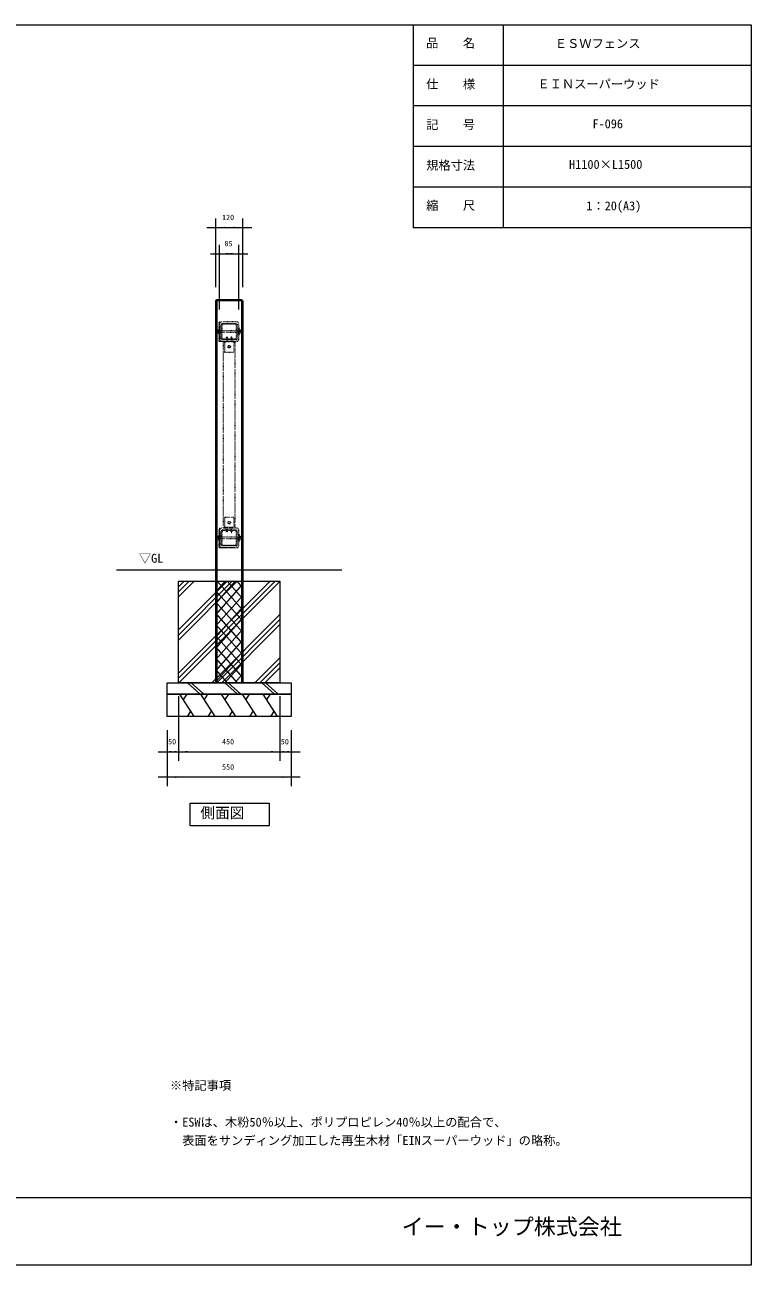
# Model space of a CAD drawing. Units: millimetres, scale not verified. Extents: x -3900 to 3900, y -2750 to 2750.
# Drawn here: x 677 to 3900, y -2750 to 2750 of the extents above; entities that cross this region are included whole.
import ezdxf
from ezdxf.enums import TextEntityAlignment as Align

# ---------------------------------------------------------------- set-up
doc = ezdxf.new("R2010")
doc.units = ezdxf.units.MM
doc.header["$LTSCALE"] = 20
doc.linetypes.add('USER5', pattern=[0.208282, 0.069427, -0.138855])
doc.layers.add('0-1_IMPORTED', color=30, linetype='Continuous', lineweight=18)
doc.styles.add('ＭＳ ゴシック', font='')
doc.styles.get('ＭＳ ゴシック').set_extended_font_data('MS Gothic')

msp = doc.modelspace()

# ---------------------------------------------------------------- linework, layer by layer
at = {"layer": '0-1_IMPORTED'}
for p, q in [((2400, 2750), (2400, 1850)), ((2800, 2750), (2800, 1850)), ((3900, 2570), (2400, 2570)), ((3900, 2390), (2400, 2390)), ((3900, 2210), (2400, 2210)), ((3900, 2030), (2400, 2030)), ((3900, 1850), (2400, 1850)), ((1524, 1527.55), (1644, 1527.55)), ((1529, 1532.55), (1529, -167.45)), ((1639, 1532.55), (1639, -167.45)), ((2084, 332.55), (1084, 332.55)), ((1359, 44.28), (1597.27, 282.55)), ((1359, 66.55), (1575, 282.55)), ((1359, 22), (1619.55, 282.55)), ((1359, -146.64), (1788.19, 282.55)), ((1359, -124.37), (1765.92, 282.55)), ((1359, 212.92), (1428.63, 282.55)), ((1359, 257.47), (1384.08, 282.55)), ((1359, 235.2), (1406.35, 282.55)), ((1360.47, -167.45), (1809, 281.08)), ((1524, 233.77), (1567.36, 282.55)), ((1524, 184.06), (1611.55, 282.55)), ((1644, 154.74), (1530.39, 282.55)), ((1644, 204.46), (1574.58, 282.55)), ((1644, 254.18), (1618.78, 282.55)), ((1524, 134.34), (1644, 269.34)), ((1644, 105.02), (1524, 240.02)), ((1524, 84.62), (1644, 219.62)), ((1644, 55.3), (1524, 190.3)), ((1524, 34.9), (1644, 169.9)), ((1506.84, -167.45), (1809, 134.71)), ((1644, 5.58), (1524, 140.58)), ((1524, -14.82), (1644, 120.18)), ((1529.11, -167.45), (1809, 112.44)), ((1644, -44.13), (1524, 90.87)), ((1524, -64.54), (1644, 70.46)), ((1551.39, -167.45), (1809, 90.17)), ((1644, -93.85), (1524, 41.15)), ((1524, -114.25), (1644, 20.75)), ((1644, -143.57), (1524, -8.57)), ((1524, -163.97), (1644, -28.97)), ((1621.03, -167.45), (1524, -58.29)), ((1576.84, -167.45), (1524, -108.01)), ((1565.1, -167.45), (1644, -78.69)), ((1697.76, -167.45), (1809, -56.21)), ((1720.03, -167.45), (1809, -78.48)), ((1742.3, -167.45), (1809, -100.75)), ((1532.64, -167.45), (1524, -157.73)), ((1609.3, -167.45), (1644, -128.41)), ((1429.04, -317.33), (1365.53, -217.33)), ((1381.41, -242.33), (1397.29, -217.33)), ((1399.04, -167.27), (1454.04, -217.27)), ((1414.6, -167.27), (1469.6, -217.27)), ((1521.44, -317.33), (1457.93, -217.33)), ((1473.81, -242.33), (1489.69, -217.33)), ((1613.84, -317.33), (1550.33, -217.33)), ((1564.04, -167.27), (1619.04, -217.27)), ((1566.21, -242.33), (1582.09, -217.33)), ((1579.6, -167.27), (1634.6, -217.27)), ((1706.24, -317.33), (1642.73, -217.33)), ((1658.61, -242.33), (1674.49, -217.33)), ((1729.04, -167.27), (1784.04, -217.27)), ((1798.64, -317.33), (1735.13, -217.33)), ((1744.6, -167.27), (1799.6, -217.27)), ((1751.01, -242.33), (1766.89, -217.33)), ((1413.16, -292.33), (1397.29, -317.33)), ((1505.56, -292.33), (1489.69, -317.33)), ((1597.96, -292.33), (1582.09, -317.33)), ((1690.36, -292.33), (1674.49, -317.33)), ((1782.76, -292.33), (1766.89, -317.33)), ((-3900, -2450), (3900, -2450))]:
    msp.add_line(p, q, dxfattribs=at)
at = {"layer": '0-1_IMPORTED', "color": 1}
for p, q in [((1524, 1586.25), (1524, 1891)), ((1644, 1586.25), (1644, 1891)), ((1484, 1851), (1524, 1851)), ((1524, 1851), (1644, 1851)), ((1644, 1851), (1684, 1851)), ((1541.5, 1487.55), (1541.5, 1775)), ((1626.5, 1487.55), (1626.5, 1775)), ((1501.5, 1735), (1541.5, 1735)), ((1541.5, 1735), (1626.5, 1735)), ((1626.5, 1735), (1666.5, 1735)), ((1359, -227.45), (1359, -513.45)), ((1359, -227.45), (1359, -513.45)), ((1809, -227.45), (1809, -513.45)), ((1809, -227.45), (1809, -513.45)), ((1309, -377.45), (1309, -513.45)), ((1309, -377.45), (1309, -626)), ((1859, -377.45), (1859, -513.45)), ((1859, -377.45), (1859, -626)), ((1269, -473.45), (1309, -473.45)), ((1309, -473.45), (1359, -473.45)), ((1319, -473.45), (1359, -473.45)), ((1359, -473.45), (1399, -473.45)), ((1359, -473.45), (1809, -473.45)), ((1769, -473.45), (1809, -473.45)), ((1809, -473.45), (1849, -473.45)), ((1809, -473.45), (1859, -473.45)), ((1859, -473.45), (1899, -473.45)), ((1309, -586), (1269, -586)), ((1859, -586), (1309, -586)), ((1899, -586), (1859, -586))]:
    msp.add_line(p, q, dxfattribs=at)
at = {"layer": '0-1_IMPORTED', "linetype": 'USER5'}
for p, q in [((1532.5, 1393.79), (1538, 1393.79)), ((1532.5, 1386.31), (1538, 1386.31)), ((1540, 1414.05), (1541.5, 1412.55)), ((1632.29, 1390.05), (1628.71, 1390.05)), ((1633, 1384.04), (1633, 1396.06)), ((1540, 1365.05), (1541.5, 1366.55)), ((1540, 1359.05), (1541.5, 1357.55)), ((1541.5, 1347.55), (1540, 1347.55)), ((1564, 1345.55), (1604, 1345.55)), ((1572.19, 1361.55), (1574, 1369.46)), ((1575.81, 1361.55), (1574, 1369.46)), ((1592.19, 1361.55), (1594, 1369.46)), ((1595.81, 1361.55), (1594, 1369.46)), ((1540, 499.05), (1541.5, 497.55)), ((1604, 519.55), (1564, 519.55)), ((1572.19, 503.55), (1574, 495.64)), ((1575.81, 503.55), (1574, 495.64)), ((1592.19, 503.55), (1594, 495.64)), ((1595.81, 503.55), (1594, 495.64)), ((1532.5, 478.79), (1538, 478.79)), ((1532.5, 471.31), (1538, 471.31)), ((1540, 450.05), (1541.5, 451.55)), ((1540, 444.05), (1541.5, 442.55)), ((1632.29, 475.05), (1628.71, 475.05)), ((1633, 469.04), (1633, 481.06)), ((1541.5, 432.55), (1540, 432.55))]:
    msp.add_line(p, q, dxfattribs=at)
at = {"layer": '0-1_IMPORTED', "color": 2, "linetype": 'USER5'}
for p, q in [((1548.5, 1359.55), (1548.5, 1420.55)), ((1553.5, 1425.55), (1614.5, 1425.55)), ((1619.5, 1420.55), (1619.5, 1359.55)), ((1614.5, 1354.55), (1553.5, 1354.55)), ((1548.5, 444.55), (1548.5, 505.55)), ((1553.5, 510.55), (1614.5, 510.55)), ((1619.5, 505.55), (1619.5, 444.55)), ((1614.5, 439.55), (1553.5, 439.55))]:
    msp.add_line(p, q, dxfattribs=at)
at = {"layer": '0-1_IMPORTED', "color": 1, "linetype": 'USER5'}
for p, q in [((1572.19, 1361.55), (1572.19, 1345.55)), ((1575.81, 1361.55), (1575.81, 1345.55)), ((1592.19, 1361.55), (1592.19, 1345.55)), ((1595.81, 1361.55), (1595.81, 1345.55)), ((1572.19, 503.55), (1572.19, 519.55)), ((1575.81, 503.55), (1575.81, 519.55)), ((1592.19, 503.55), (1592.19, 519.55)), ((1595.81, 503.55), (1595.81, 519.55))]:
    msp.add_line(p, q, dxfattribs=at)
at = {"layer": '0-1_IMPORTED'}
for points in [[(-3900, 2750), (3900, 2750), (3900, -2750), (-3900, -2750)], [(1529, 1532.55), (1639, 1532.55), (1644, 1526.25), (1644, -167.45), (1524, -167.45), (1524, 1526.25)], [(1359, 282.55), (1809, 282.55), (1809, -167.45), (1359, -167.45)], [(1309, -167.45), (1859, -167.45), (1859, -217.45), (1309, -217.45)], [(1309, -217.45), (1859, -217.45), (1859, -317.45), (1309, -317.45)], [(1410.73, -701.39), (1760.73, -701.39), (1760.73, -801.39), (1410.73, -801.39)]]:
    msp.add_lwpolyline(points, close=True, dxfattribs=at)
at = {"layer": '0-1_IMPORTED', "linetype": 'USER5'}
for points in [[(1541.5, 1432.55), (1541.5, 1347.55), (1608, 1347.55), (1608, 1346.05), (1540, 1346.05), (1540, 1432.55)], [(1532.5, 1396.25), (1533.25, 1397.55), (1538, 1397.55), (1538, 1382.55), (1533.25, 1382.55), (1532.5, 1383.85)], [(1538, 1400.05), (1540, 1400.05), (1540, 1380.05), (1538, 1380.05)], [(1538, 1394.05), (1626.5, 1394.05), (1626.5, 1386.05), (1538, 1386.05)], [(1556.08, 1422.55), (1551.5, 1417.97), (1551.5, 1362.13), (1556.08, 1357.55), (1611.92, 1357.55), (1616.5, 1362.13), (1616.5, 1417.97), (1611.92, 1422.55)], [(1626.5, 1406.05), (1628, 1406.05), (1628, 1374.05), (1626.5, 1374.05)], [(1628, 1398.05), (1633, 1398.05), (1633, 1382.05), (1628, 1382.05)], [(1559, 1347.55), (1609, 1347.55), (1609, 520.55), (1559, 520.55)], [(1564, 1347.55), (1604, 1347.55), (1604, 1297.55), (1564, 1297.55)], [(1578.23, 1322.55), (1581.11, 1327.55), (1586.89, 1327.55), (1589.77, 1322.55), (1586.89, 1317.55), (1581.11, 1317.55)], [(1564, 567.55), (1604, 567.55), (1604, 517.55), (1564, 517.55)], [(1541.5, 517.55), (1541.5, 432.55), (1608, 432.55), (1608, 431.05), (1540, 431.05), (1540, 517.55)], [(1556.08, 507.55), (1551.5, 502.97), (1551.5, 447.13), (1556.08, 442.55), (1611.92, 442.55), (1616.5, 447.13), (1616.5, 502.97), (1611.92, 507.55)], [(1589.77, 542.55), (1586.89, 537.55), (1581.11, 537.55), (1578.23, 542.55), (1581.11, 547.55), (1586.89, 547.55)], [(1532.5, 481.25), (1533.25, 482.55), (1538, 482.55), (1538, 467.55), (1533.25, 467.55), (1532.5, 468.85)], [(1538, 485.05), (1540, 485.05), (1540, 465.05), (1538, 465.05)], [(1538, 479.05), (1626.5, 479.05), (1626.5, 471.05), (1538, 471.05)], [(1626.5, 491.05), (1628, 491.05), (1628, 459.05), (1626.5, 459.05)], [(1628, 483.05), (1633, 483.05), (1633, 467.05), (1628, 467.05)]]:
    msp.add_lwpolyline(points, close=True, dxfattribs=at)
at = {"layer": '0-1_IMPORTED', "color": 2, "linetype": 'USER5'}
for points in [[(1541.5, 1427.55), (1541.5, 1352.55), (1546.5, 1347.55), (1621.5, 1347.55), (1626.5, 1352.55), (1626.5, 1427.55), (1621.5, 1432.55), (1546.5, 1432.55)], [(1541.5, 512.55), (1541.5, 437.55), (1546.5, 432.55), (1621.5, 432.55), (1626.5, 437.55), (1626.5, 512.55), (1621.5, 517.55), (1546.5, 517.55)]]:
    msp.add_lwpolyline(points, close=True, dxfattribs=at)
at = {"layer": '0-1_IMPORTED', "linetype": 'USER5'}
for centre in [(1584, 1322.55), (1584, 542.55)]:
    msp.add_circle(centre, 5, dxfattribs=at)
at = {"layer": '0-1_IMPORTED', "color": 2, "linetype": 'USER5'}
for centre, start, end in [((1553.5, 1420.55), 90, 180), ((1614.5, 1420.55), 0, 90), ((1553.5, 1359.55), 180, 270), ((1614.5, 1359.55), 270, 0), ((1553.5, 505.55), 90, 180), ((1614.5, 505.55), 0, 90), ((1553.5, 444.55), 180, 270), ((1614.5, 444.55), 270, 0)]:
    msp.add_arc(centre, 5, start, end, dxfattribs=at)
at = {"layer": '0-1_IMPORTED', "linetype": 'USER5'}
for centre, start, end in [((1633, 1390.05), 0, 90), ((1633, 1390.05), 270, 0), ((1633, 475.05), 0, 90), ((1633, 475.05), 270, 360)]:
    msp.add_arc(centre, 6.01, start, end, dxfattribs=at)
at = {"layer": '0-1_IMPORTED', "color": 1}
for points in [[(1524, 1851), (1564, 1854.5), (1564, 1847.5)], [(1644, 1851), (1604, 1847.5), (1604, 1854.5)], [(1541.5, 1735), (1581.5, 1738.5), (1581.5, 1731.5)], [(1626.5, 1735), (1586.5, 1731.5), (1586.5, 1738.5)], [(1309, -473.45), (1349, -469.95), (1349, -476.95)], [(1359, -473.45), (1319, -476.95), (1319, -469.95)], [(1359, -473.45), (1399, -469.95), (1399, -476.95)], [(1809, -473.45), (1769, -476.95), (1769, -469.95)], [(1809, -473.45), (1849, -469.95), (1849, -476.95)], [(1859, -473.45), (1819, -476.95), (1819, -469.95)], [(1309, -586), (1349, -582.5), (1349, -589.5)], [(1859, -586), (1819, -589.5), (1819, -582.5)]]:
    msp.add_solid(points, dxfattribs=at)

# ---------------------------------------------------------------- texts
at = {"layer": '0-1_IMPORTED', "color": 7, "style": 'ＭＳ ゴシック'}
for s, height, p in [('品\u3000\u3000名', 39.81, (2457.74, 2637.38)), ('ＥＳＷフェンス', 39.81, (3028.65, 2635.44)), ('仕\u3000\u3000様', 39.81, (2457.74, 2455.44)), ('ＥＩＮスーパーウッド', 39.81, (2951.57, 2456.04)), ('記\u3000\u3000号', 39.81, (2457.74, 2275.44)), ('F-096', 39.81, (3195.81, 2279.32)), ('規格寸法', 39.81, (2457.74, 2095.44)), ('H1100×L1500', 39.81, (3092.05, 2099.32)), ('縮\u3000\u3000尺', 39.81, (2457.74, 1917.38)), ('1：20(A3)', 39.81, (3168.47, 1915.44)), ('120', 23.88, (1552.25, 1876.93)), ('85', 23.88, (1562.83, 1760.93)), ('▽GL', 39.81, (1183.14, 352.93)), ('50', 23.88, (1312.83, -447.52)), ('450', 23.88, (1552.25, -447.52)), ('50', 23.88, (1812.83, -447.52)), ('550', 23.88, (1552.25, -560.07)), ('側面図', 47.77, (1455.82, -782.15)), ('※特記事項', 39.81, (1321.03, -1984.52)), ('・ESWは、木粉50％以上、ポリプロピレン40％以上の配合で、', 39.81, (1321.03, -2147.41)), ('  表面をサンディング加工した再生木材「EINスーパーウッド」の略称。', 39.81, (1321.03, -2228.85)), ('イー・トップ株式会社', 71.65, (2348.73, -2636.38))]:
    msp.add_text(s, height=height, dxfattribs=at).set_placement(p, align=Align.BOTTOM_LEFT)

doc.saveas('drawing.dxf')
